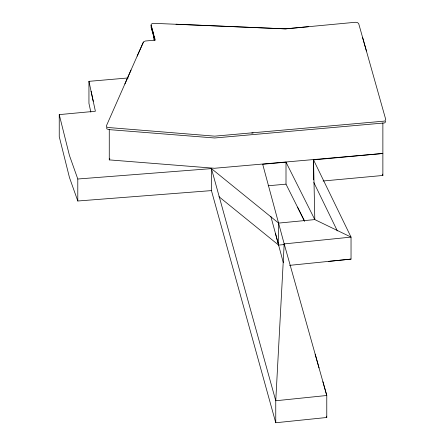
<?xml version="1.0" encoding="UTF-8"?>
<svg xmlns="http://www.w3.org/2000/svg" width="445" height="445" viewBox="0 0 445 445"><rect width="100%" height="100%" fill="white"/><g stroke="black" fill="none" stroke-linecap="round" stroke-linejoin="round"><path stroke-width="0.67" d="M328.755 261.371L351.038 259.101L351.038 237.107L314.804 219.591L286.002 162.169L262.695 164.261L284.188 243.916L275.755 400.756L275.755 422.75L326.775 417.488L326.775 395.494L322.909 381.71M106.466 127.537L106.956 128.944L108.869 129.601L214.64 137.983L384.374 122.954A2.548 1.469 0 0 0 385.031 122.636L385.726 121.263M151.089 26.377L154.76 40.106M124.884 83.955L131.025 70.037M137.16 56.12L143.618 41.763L145.393 41.007L155.288 40.139L151.016 25.037L151.417 24.08L152.435 23.502A2.453 1.418 0 0 1 153.236 23.312L285.468 28.864L355.383 22.272L357.53 22.567L358.698 23.646L385.726 119.432L385.031 120.806A2.548 1.469 0 0 1 384.374 121.118L214.64 136.153L107.557 127.459L106.55 126.675L106.466 125.701L143.301 42.208M313.53 179.825L313.53 159.888L382.872 153.475L214.484 168.271L109.264 159.888L109.826 158.626M284.188 245.29L284.188 243.916L351.038 237.107L313.53 159.888L314.804 219.591L278.609 223.101L211.442 168.611L77.792 179.007L69.448 155.489L59.241 114.615L95.386 111.239L88.944 81.34L128.26 77.942M289.589 265.359L351.038 259.101M284.756 244.5L278.609 245.095L218.968 196.707M308.774 26.667L285.468 28.864L176.003 24.208M323.048 181.004L382.872 175.469L382.872 122.92M268.179 185.765L286.002 184.163L304.58 221.21M251.748 133.049L253.133 132.927M59.241 114.615L59.241 136.615L69.448 177.483L77.792 201.001L211.442 190.605L275.755 422.75M297.521 207.131L304.497 221.032M313.831 182.5L337.349 230.911M151.044 27.045L154.738 40.022M362.553 37.33L366.419 51.014M151.044 25.209L153.163 32.674M382.5 174.14L382.872 175.469M284.188 243.916L326.775 395.494L275.755 400.756L211.442 168.611L211.442 190.605M315.16 354.153L319.037 367.932M326.407 416.175L326.775 417.488M275.427 233.325L283.293 262.55M270.827 216.331L278.609 245.095L278.609 223.101M91.091 91.308L93.244 101.271M90.847 112.168L88.944 103.335L88.944 81.34M286.002 162.169L286.002 184.163M153.892 36.49L153.892 39.967M109.264 129.334L109.264 159.888M77.792 179.007L77.792 201.001"/></g></svg>
